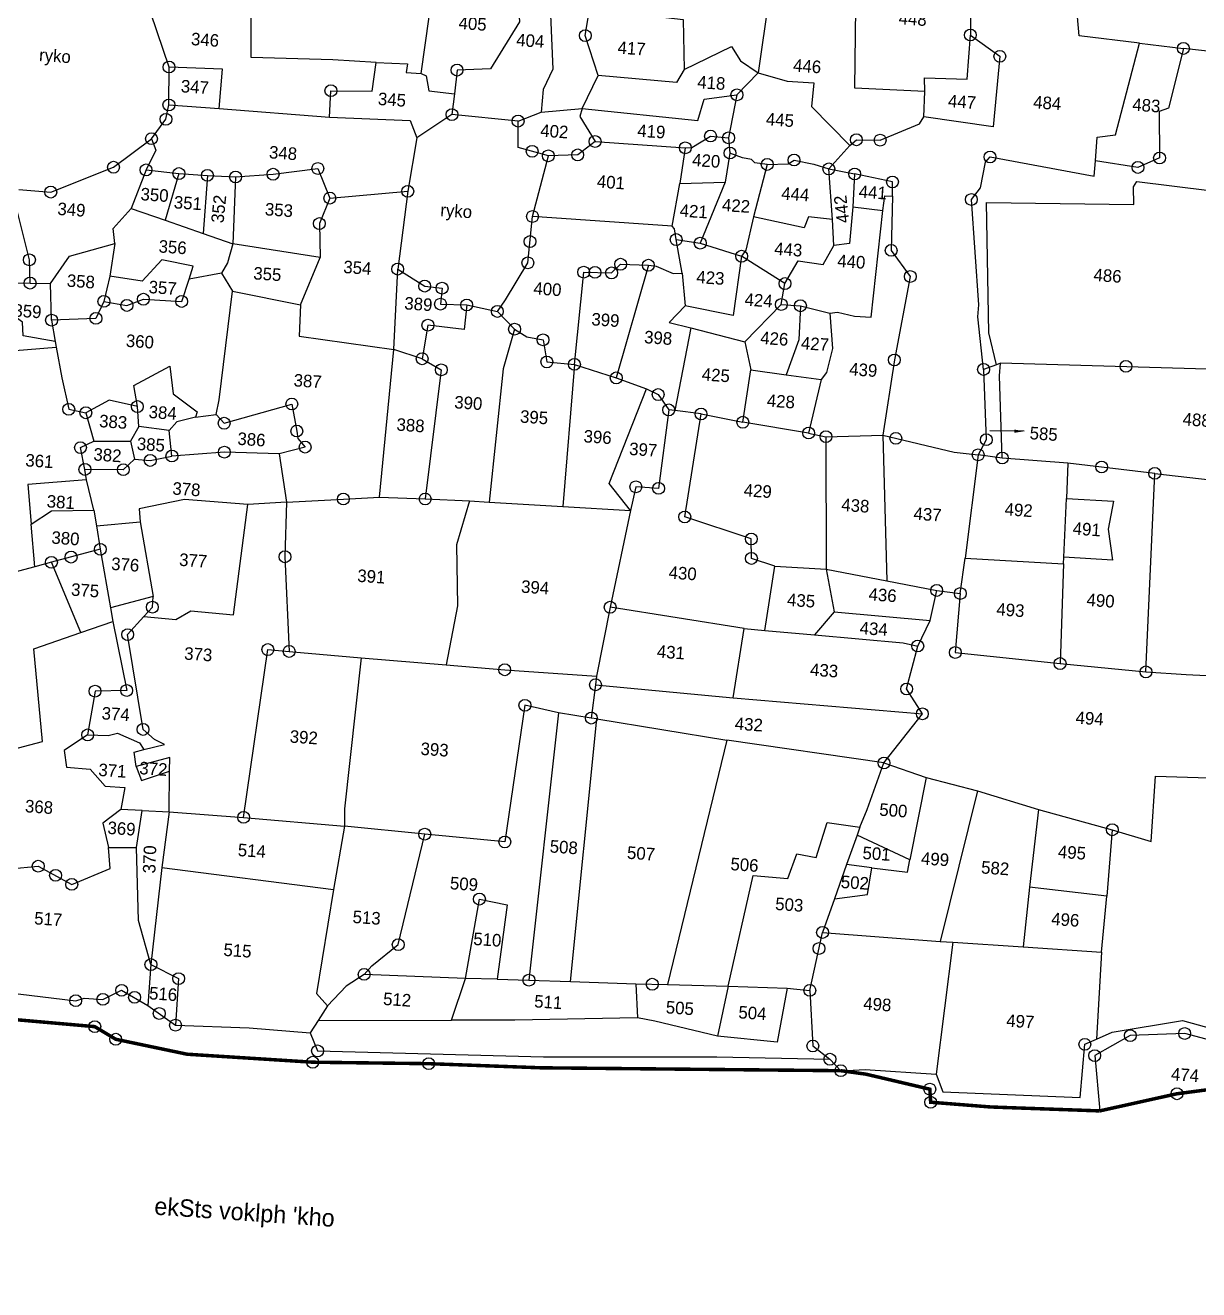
# Model space of a CAD drawing. Header units: feet. Extents: x 585 to 276899, y 278 to 2079435.
# Drawn here: x 275462 to 276134, y 2077866 to 2078589 of the extents above; entities that cross this region are included whole.
import ezdxf
from ezdxf.enums import TextEntityAlignment as Align

# ---------------------------------------------------------------- set-up
doc = ezdxf.new("R2010")
doc.units = ezdxf.units.FT
doc.header["$LTSCALE"] = 0.3
doc.header["$MEASUREMENT"] = 0
for name, color, linetype in [('POLY_PARCEL', 6, 'Continuous'), ('POLY_ROAD', 30, 'Continuous'), ('POLY_WATER', 4, 'Continuous'), ('SYM_ARROW', 1, 'Continuous'), ('SYM_STONE', 1, 'Continuous'), ('TEXT_MAPIN', 7, 'Continuous'), ('TEXT_MAPOUT', 7, 'Continuous'), ('TEXT_PARCEL', 7, 'Continuous'), ('V_BOUND_LINE', 7, 'Continuous')]:
    doc.layers.add(name, color=color, linetype=linetype)
doc.styles.get("Standard").update_dxf_attribs({"font": 'simplex.shx'})
doc.styles.add('TEXT_MAP', font='', dxfattribs={"height": 1.8})
doc.styles.get('TEXT_MAP').set_extended_font_data('Kruti Dev 050')
doc.dimstyles.get("Standard").update_dxf_attribs({"dimtxt": 0.18, "dimasz": 0.18, "dimexe": 0.18, "dimexo": 0.0625, "dimgap": 0.09, "dimtad": 0, "dimtih": 1, "dimtoh": 1, "dimdec": 4, "dimzin": 0, "dimdsep": 46, "dimtxsty": 'Standard', "dimcen": 0.09, "dimadec": 0, "dimazin": 0, "dimtfac": 1, "dimtdec": 4, "dimtofl": 0, "dimtmove": 0, "dimatfit": 3, "dimfxl": 0, "dimtolj": 1, "dimtzin": 0, "dimarcsym": 0})

# ---------------------------------------------------------------- blocks, each defined once
blk = doc.blocks.new('STONE')
blk.add_circle((0, 0), 0.851)
blk = doc.blocks.new('TEXTARROW')
blk.add_leader([(0.04, -0.01), (8.68, -0.01)], dimstyle='Standard', override={"dimtxt": 2.5, "dimasz": 2.5, "dimexe": 1.25, "dimexo": 0.625, "dimgap": 0.625, "dimtad": 1, "dimtih": 0, "dimtoh": 0, "dimzin": 8, "dimcen": 2.5, "dimtofl": 1})
blk = doc.blocks.new('dd')
at = {"layer": 'POLY_PARCEL'}
for points in [[(405.79, 373.49), (422.42, 373.76), (431.47, 372.16), (429.45, 363.4), (421.65, 363.75)], [(415.32, 364.06), (406.63, 364.52), (405.51, 371.61), (405.79, 373.49)], [(341.69, 370.14), (341.83, 363.33), (349.77, 362.98), (350.39, 355.82)], [(312.78, 352.68), (313.96, 369.1)], [(325.13, 369.83), (326.39, 361.03), (322.7, 354.01), (317.9, 353.52), (317.79, 350.1)], [(330, 369.03), (331.61, 354.57), (330.42, 351.58), (330.36, 348.35)], [(338.14, 354.13), (335.92, 359.71), (336.9, 369.87)], [(361.82, 366.89), (361.04, 356.1)], [(385.05, 355.07), (375, 354.84), (374.36, 366.32)], [(306.26, 353.79), (300.04, 353.75), (288.29, 353.31), (287.52, 365.02)], [(389.73, 366.12), (390.86, 366.31), (391.03, 363.58)], [(385.05, 355.07), (384.88, 357), (391, 357.21), (391.03, 363.58)], [(391.03, 363.58), (395.45, 360.82), (395.18, 350.67), (385.19, 351.42)], [(410.17, 346.8), (410.16, 350.23), (412.8, 350.72), (415.32, 364.06)], [(421.65, 363.75), (420.12, 355.06), (418.8, 354.5), (419.31, 347.84), (416.31, 346.28), (410.17, 346.8)], [(415.32, 364.06), (421.65, 363.75)], [(350.39, 355.82), (350.39, 355.82), (356.93, 359.57), (358.39, 357.63), (361.04, 356.1)], [(350.39, 355.82), (349.43, 353.88), (338.14, 354.13), (338.14, 354.13)], [(361.04, 356.1), (358.2, 352.73)], [(361.04, 356.1), (365.26, 355.19), (369.08, 355.19), (369.01, 351.78), (374.86, 346.57)], [(300.12, 345.51), (300.05, 349.33), (305.96, 349.68), (306.26, 353.79)], [(306.26, 353.79), (310.74, 353.91), (310.66, 352.7), (312.78, 352.68)], [(336.21, 349.25), (338.14, 354.13)], [(385.19, 351.42), (385.05, 355.07)], [(312.78, 352.68), (313.55, 352.39), (314.08, 350.28), (317.79, 350.1)], [(336.21, 349.25), (352.85, 348.68), (353.57, 351.78), (358.2, 352.73)], [(358.2, 352.73), (357.43, 346.49)], [(284.25, 345.71), (284.32, 351.35), (276.65, 351.13)], [(317.79, 350.1), (317.61, 347.1)], [(374.86, 346.57), (375.74, 347.47), (379.15, 347.65), (384.62, 350.38), (385.19, 351.42)], [(327.14, 346.82), (330.36, 348.35)], [(330.36, 348.35), (336.21, 349.25)], [(336.21, 349.25), (335.93, 348.07), (338.36, 344.66)], [(352.25, 344.73), (354.83, 346.57), (357.43, 346.49)], [(357.43, 346.49), (357.78, 344.33)], [(374.86, 346.57), (372.08, 343.03)], [(394.46, 345.55), (395.04, 346.32), (410.11, 344.6), (410.17, 346.8)], [(277, 345.7), (284.25, 345.71)], [(284.25, 345.71), (300.12, 345.51)], [(300.12, 345.51), (311.67, 345.85), (312.8, 343.41)], [(338.36, 344.66), (336, 342.57), (331.81, 342.15)], [(338.36, 344.66), (351.33, 344.64)], [(351.33, 344.64), (350.92, 339.5)], [(351.33, 344.64), (352.25, 344.73)], [(394.84, 323.31), (394.88, 325.06), (392.79, 340.05), (393.98, 341.83), (394.46, 345.55)], [(357.78, 344.33), (357.39, 340.13)], [(363.22, 343.07), (361.44, 343.16), (360.93, 343.6), (359.6, 343.75), (357.78, 344.33)], [(363.22, 343.07), (361.77, 335.42)], [(363.22, 343.07), (366.2, 343.38)], [(366.2, 343.38), (367.02, 343.96), (369.87, 343.57)], [(369.87, 343.57), (372.08, 343.03)], [(373.11, 335.83), (372.08, 343.03)], [(372.08, 343.03), (375.83, 342.56)], [(398.01, 316.64), (396.59, 321.13), (394.99, 339.79), (416.09, 340.92), (415.88, 343.47)], [(415.88, 343.47), (416.27, 344.25), (437.29, 343.12)], [(381.46, 339.78), (381.32, 341.79), (375.83, 342.56)], [(375.83, 342.56), (375.9, 337.86)], [(274.84, 340.7), (275.56, 339.11), (274.37, 336.19)], [(350.23, 333.28), (350.92, 339.5)], [(350.92, 339.5), (357.39, 340.13)], [(357.39, 340.13), (354.41, 331.14)], [(380.21, 337.62), (380.35, 339.71), (381.46, 339.78)], [(381.46, 339.78), (381.81, 331.99), (384.8, 328.44), (383.34, 316.34), (382.44, 305.45)], [(287.25, 336.05), (292.6, 336.81), (298.94, 338.07), (300.95, 333.96)], [(375.9, 337.86), (375.79, 332.57), (373.56, 332.1)], [(375.9, 337.86), (380.21, 337.62)], [(377.18, 322.21), (379.58, 322.23), (380.21, 337.62)], [(274.37, 336.19), (272.62, 330.52)], [(274.37, 336.19), (279.11, 335.98)], [(279.11, 335.98), (277.6, 329.17)], [(279.11, 335.98), (283.21, 336.01)], [(283.21, 336.01), (283.16, 327.66)], [(283.21, 336.01), (287.25, 336.05)], [(287.25, 336.05), (287.51, 326.48)], [(300.95, 333.96), (312.04, 335.69)], [(373.11, 335.83), (369.63, 335.95), (369.15, 334.35), (361.77, 335.42)], [(373.56, 332.1), (373.11, 335.83)], [(300.95, 333.96), (299.7, 330.21), (300.17, 325.37)], [(361.77, 335.42), (361, 330.6), (360.46, 329.68)], [(350.23, 333.28), (350.23, 333.28), (330.14, 333.31)], [(350.59, 332.93), (350.23, 333.28)], [(350.93, 331.42), (350.59, 332.93)], [(366.93, 326.2), (368.59, 329.56), (372.21, 329.28), (373.56, 332.1)], [(270.6, 325.37), (270.25, 327.46), (272.62, 330.52)], [(272.62, 330.52), (277.6, 329.17)], [(352.13, 326.69), (350.93, 331.42)], [(350.93, 331.42), (354.41, 331.14)], [(354.41, 331.14), (360.46, 329.68)], [(258.89, 318.85), (258.56, 322.17), (256.1, 329.87)], [(277.6, 329.17), (283.16, 327.66)], [(360.46, 329.68), (359.83, 321.12), (352.88, 322.04)], [(366.93, 326.2), (360.46, 329.68)], [(283.16, 327.66), (287.51, 326.48)], [(287.51, 326.48), (286.95, 323.7), (286.19, 322.17)], [(300.17, 325.37), (287.51, 326.48)], [(337.59, 312.57), (338.01, 325.85), (342.01, 326.02), (343.22, 327.35), (347.2, 327.48)], [(347.2, 327.48), (343.71, 311.04)], [(347.2, 327.48), (348.34, 327.43)], [(348.34, 327.43), (350.82, 326.54)], [(350.82, 326.54), (352.13, 326.69)], [(352.13, 326.69), (352.88, 322.04)], [(261.8, 318.97), (264.27, 323.08), (270.6, 325.37)], [(270.6, 325.37), (270.25, 320.64)], [(297.81, 318.42), (300.17, 325.37)], [(366.61, 323.16), (366.93, 326.2)], [(281.59, 320.99), (282.08, 322.87), (277.49, 323.49), (274.91, 320.22), (270.25, 320.64)], [(311.58, 312.9), (311.36, 324.46)], [(361.74, 317.48), (366.61, 323.16)], [(366.61, 323.16), (369.36, 323.17)], [(369.36, 323.17), (369.46, 318.27), (367.98, 313.17)], [(369.36, 323.17), (373.63, 322.41)], [(396.2, 315.86), (394.84, 323.31)], [(269.63, 316.96), (272.96, 316.61), (275.26, 317.65), (280.76, 317.72), (281.59, 320.99)], [(286.19, 322.17), (281.59, 320.99)], [(286.19, 322.17), (287.92, 319.67)], [(352.88, 322.04), (350.75, 319.51), (353.9, 318.94)], [(373.63, 322.41), (374.38, 317.37), (373.75, 313.89), (373.04, 312.83)], [(373.63, 322.41), (374.72, 322.61)], [(374.72, 322.61), (377.18, 322.21)], [(270.25, 320.64), (269.63, 316.96)], [(286.82, 301.87), (287.09, 304.02), (287.92, 319.67)], [(287.92, 319.67), (297.81, 318.42)], [(321.59, 320.01), (321.45, 316.46), (316.23, 316.74), (315.74, 311.87)], [(326.04, 319.38), (328.68, 317.02)], [(263.07, 310.73), (258.42, 311.25), (258.17, 313.17), (254.5, 315.46), (254.61, 318.62), (258.89, 318.85)], [(258.89, 318.85), (261.8, 318.97)], [(262.32, 313.76), (261.8, 318.97)], [(297.81, 318.42), (297.94, 313.9), (311.58, 312.9)], [(353.9, 318.94), (352.42, 306.93)], [(353.9, 318.94), (361.74, 317.48)], [(361.74, 317.48), (362.88, 313.52)], [(429.82, 318.15), (398.56, 316.94)], [(269.63, 316.96), (268.65, 314.45), (262.32, 313.76)], [(328.68, 317.02), (327.43, 311.25), (326.74, 292.03)], [(328.68, 317.02), (330.49, 316.05), (332.86, 315.77), (333.62, 312.64), (337.59, 312.57)], [(398.01, 316.64), (396.2, 315.86)], [(396.2, 315.86), (397.28, 305.83), (396.26, 303.59)], [(398.56, 316.94), (398.01, 316.64)], [(399.74, 303.37), (398.54, 315.08), (398.56, 316.94)], [(262.32, 313.76), (263.07, 310.73)], [(310.99, 291.66), (311.58, 312.9)], [(315.74, 311.87), (311.58, 312.9)], [(337.59, 312.57), (337.31, 292.13)], [(337.59, 312.57), (343.71, 311.04)], [(362.26, 305.94), (362.88, 313.52)], [(362.88, 313.52), (367.98, 313.17)], [(367.98, 313.17), (373.04, 312.83)], [(373.04, 312.83), (371.79, 305.04)], [(263.07, 310.73), (263.26, 309.95)], [(315.74, 311.87), (318.59, 310.48), (317.55, 291.84)], [(343.71, 311.04), (348.13, 309.77)], [(255.06, 308.73), (263.26, 309.95)], [(263.26, 309.95), (264.34, 305.62), (265.66, 301.17), (268.14, 300.85)], [(275.45, 302.24), (274.75, 305.23), (279.69, 308.36), (280.43, 304.43), (284.04, 302.08), (283.86, 301.28)], [(347.03, 292.22), (343.75, 295.86), (348.13, 309.77)], [(348.13, 309.77), (349.87, 309.07), (351.54, 306.98)], [(351.54, 306.98), (350.85, 295.65), (347.58, 295.65), (347.03, 292.22)], [(352.42, 306.93), (351.54, 306.98)], [(356.2, 306.71), (352.42, 306.93)], [(368.24, 285.68), (364.83, 286.54), (364.62, 289.32), (354.88, 291.82), (356.2, 306.71)], [(356.2, 306.71), (362.26, 305.94)], [(371.79, 305.04), (362.26, 305.94)], [(371.79, 305.04), (374.3, 304.69)], [(374.3, 304.69), (382.44, 305.45)], [(374.3, 304.69), (375.61, 285.75)], [(382.44, 305.45), (384.41, 284.67)], [(382.44, 305.45), (392.8, 303.72), (396.26, 303.59)], [(275.45, 302.24), (271.34, 302.87), (268.14, 300.85)], [(286.82, 301.87), (288.04, 300.71), (297.53, 304.12), (298.51, 300.3), (298.74, 299.26)], [(396.26, 303.59), (395.42, 288.67)], [(399.74, 303.37), (396.26, 303.59)], [(409.2, 303.3), (399.74, 303.37)], [(409.2, 303.3), (409.34, 298.2)], [(421.72, 302.67), (409.2, 303.3)], [(421.72, 302.67), (433.07, 302.12), (436.6, 302.28), (437.59, 303.04)], [(275.85, 299.42), (275.45, 302.24)], [(283.86, 301.28), (281.23, 300.43), (280.25, 299.11)], [(283.86, 301.28), (286.82, 301.87)], [(422.41, 274.18), (421.72, 302.67)], [(268.14, 300.85), (269.54, 296.88)], [(275.85, 299.42), (274.82, 297.24)], [(280.25, 299.11), (275.85, 299.42)], [(298.74, 299.26), (299.86, 298.09), (296.22, 296.88)], [(280.88, 295.5), (280.25, 299.11)], [(409.34, 298.2), (416.1, 298.28), (415.6, 294.23), (416.51, 289.83), (409.53, 289.78)], [(409.53, 289.78), (409.34, 298.2)], [(268.56, 292.73), (267.71, 295.8), (269.54, 296.88)], [(269.54, 296.88), (274.82, 297.24)], [(274.82, 297.24), (275.57, 294.69)], [(296.22, 296.88), (288.35, 296.57), (280.88, 295.5)], [(296.22, 296.88), (297.74, 290.01)], [(275.57, 294.69), (274.06, 293.07), (268.56, 292.73)], [(275.57, 294.69), (277.82, 294.66), (280.88, 295.5)], [(268.91, 291.26), (268.56, 292.73)], [(317.55, 291.84), (323.93, 292.01)], [(323.93, 292.01), (322.47, 285.61), (323.24, 276.85), (322.19, 268.31)], [(323.93, 292.01), (326.74, 292.03)], [(326.74, 292.03), (337.31, 292.13)], [(337.31, 292.13), (347.03, 292.22)], [(347.03, 292.22), (345.09, 278.17)], [(268.91, 291.26), (260.56, 290), (261.39, 284.37)], [(270.23, 287.01), (268.91, 291.26)], [(297.74, 290.01), (305.84, 291.03), (310.99, 291.66)], [(310.99, 291.66), (317.55, 291.84)], [(292.22, 289.31), (283.12, 289.42), (276.7, 287.64), (276.98, 285.76)], [(278.45, 272.25), (283.03, 272.13), (285.12, 273.52), (291.25, 273.38), (292.22, 289.31)], [(297.74, 290.01), (292.22, 289.31)], [(297.74, 290.01), (298.05, 282.2), (299.58, 268.69)], [(395.07, 283.57), (395.42, 288.67)], [(395.42, 288.67), (409.55, 288.81)], [(409.55, 288.81), (409.53, 289.78)], [(409.55, 288.81), (410.04, 274.53)], [(261.39, 284.37), (264.18, 286.46), (270.23, 287.01)], [(270.23, 287.01), (270.77, 284.77)], [(270.77, 284.77), (276.98, 285.76)], [(270.77, 284.77), (271.55, 281.45)], [(276.98, 285.76), (279.57, 275.21)], [(367.47, 276.37), (368.24, 285.68)], [(368.24, 285.68), (375.61, 285.75)], [(375.61, 285.75), (384.41, 284.67)], [(375.61, 285.75), (377.21, 279.7)], [(262.33, 278.31), (261.39, 284.37)], [(384.41, 284.67), (391.66, 283.78)], [(391.03, 279.4), (391.66, 283.78)], [(391.66, 283.78), (395.07, 283.57)], [(395.07, 283.57), (394.93, 275.08), (410.04, 274.53)], [(271.55, 281.45), (264.68, 279.11)], [(271.55, 281.45), (273.58, 273.2)], [(377.21, 279.7), (374.63, 276.21)], [(377.21, 279.7), (391.03, 279.4)], [(389.5, 275.64), (391.03, 279.4)], [(262.33, 278.31), (257.93, 276.81)], [(264.68, 279.11), (262.33, 278.31)], [(269.58, 269.35), (264.68, 279.11)], [(345.09, 278.17), (343.83, 268.19)], [(364.48, 276.43), (345.09, 278.17)], [(363.57, 266.42), (364.48, 276.43)], [(364.48, 276.43), (367.47, 276.37)], [(367.47, 276.37), (374.63, 276.21)], [(374.63, 276.21), (387.37, 275.94), (389.5, 275.64)], [(390.82, 265.98), (388.32, 269.38), (389.5, 275.64)], [(279.57, 275.21), (273.58, 273.2)], [(278.45, 272.25), (279.57, 273.68), (279.57, 275.21)], [(410.04, 274.53), (422.41, 274.18)], [(419.14, 251.26), (424.81, 249.98), (424.81, 259.36), (440.12, 259.92), (438.94, 274.39)], [(422.41, 274.18), (428.19, 274.18), (438.94, 274.39)], [(273.58, 273.2), (274.07, 271.25)], [(281.17, 254.78), (279.43, 256.1), (276.3, 269.51), (278.45, 272.25)], [(269.58, 269.35), (274.07, 271.25)], [(274.07, 271.25), (276.71, 261.51), (272.19, 261.1), (271.56, 254.77)], [(254.79, 249.88), (265.15, 253.36), (263, 266.57), (269.58, 269.35)], [(294.69, 244.5), (296.51, 268.75), (299.58, 268.69)], [(299.58, 268.69), (309.94, 268.47)], [(309.94, 268.47), (309.04, 246.7), (309.23, 244.22)], [(309.94, 268.47), (322.19, 268.31)], [(322.19, 268.31), (330.61, 268.19), (343.83, 268.19)], [(343.75, 266.93), (343.48, 262.12)], [(343.83, 268.19), (343.75, 266.93)], [(343.75, 266.93), (363.57, 266.42)], [(363.57, 266.42), (390.82, 265.98)], [(385.81, 258.57), (390.82, 265.98)], [(338.72, 262.54), (333.85, 263.3), (332.32, 243.55), (320.78, 243.88)], [(338.72, 262.54), (337.12, 224.01)], [(343.48, 262.12), (338.72, 262.54)], [(343.1, 224.22), (344.29, 262.05)], [(344.29, 262.05), (343.48, 262.12)], [(344.29, 262.05), (363.07, 260.31)], [(363.07, 260.31), (357.02, 224.74)], [(385.81, 258.57), (363.07, 260.31)], [(383, 249.16), (383.86, 251.75), (385.81, 258.57)], [(385.81, 258.57), (392, 256.9)], [(392, 256.9), (390.46, 244.97)], [(392, 256.9), (399.45, 255.51)], [(271.56, 254.77), (268.36, 252.33), (268.85, 249.97), (272.26, 249.9), (274.56, 247.61), (277.41, 247.61), (277.05, 244.43)], [(271.56, 254.77), (274.49, 254.91), (275.81, 255.32), (279.08, 254.14), (279.74, 253.22)], [(279.74, 253.22), (282.65, 254.14), (281.17, 254.78)], [(399.45, 255.51), (395.62, 233.6)], [(399.45, 255.51), (408.36, 253.42)], [(278.81, 250.73), (278.38, 252.75), (279.74, 253.22)], [(283.64, 250.4), (283.53, 252.33), (278.81, 250.73)], [(408.36, 253.42), (407.87, 242.21)], [(408.36, 253.42), (419.14, 251.26)], [(278.81, 250.73), (279.71, 248.77), (283.64, 250.4)], [(283.98, 244.56), (283.64, 250.4)], [(419.14, 251.26), (419, 241.72)], [(365.7, 225.1), (368.17, 241.17), (373.18, 241.1), (374.23, 244.71), (377.01, 244.36), (378.26, 249.51), (383, 249.16)], [(383, 249.16), (382.67, 247.99)], [(382.67, 247.99), (381.46, 243.68)], [(390.46, 244.97), (382.67, 247.99)], [(385.08, 243.46), (390.23, 243.18), (390.46, 244.97)], [(277.05, 244.43), (274.62, 242.28), (275.66, 238.87)], [(280.12, 244.5), (277.05, 244.43)], [(279.65, 239.15), (280.12, 244.5)], [(280.12, 244.5), (283.98, 244.56)], [(283.98, 244.56), (283.46, 236.51)], [(283.98, 244.56), (294.69, 244.5)], [(294.69, 244.5), (309.23, 244.22)], [(309.23, 244.22), (308.26, 235.05)], [(320.78, 243.88), (309.23, 244.22)], [(313.48, 223.22), (314.52, 224.54), (318.07, 227.81), (320.78, 243.88)], [(381.46, 243.68), (380.05, 238.63)], [(380.05, 238.63), (384.73, 239.57), (385.08, 243.46)], [(385.08, 243.46), (381.46, 243.68)], [(407.87, 242.21), (407.52, 233.62)], [(419, 241.72), (407.87, 242.21)], [(418.79, 233.65), (419, 241.72)], [(255.69, 233.86), (261.75, 234.84), (265.77, 235.5), (270.75, 233.23), (276.08, 235.88), (275.66, 238.87)], [(275.66, 238.87), (279.65, 239.15)], [(282.86, 222.53), (280.67, 228.72), (279.65, 239.15)], [(380.05, 238.63), (378.68, 233.72)], [(283.46, 236.51), (282.86, 222.53)], [(283.46, 236.51), (308.26, 235.05)], [(308.26, 235.05), (306.87, 220.02), (308.54, 218.36)], [(328.02, 223.64), (329.24, 235.12), (333.27, 234.56), (332.58, 223.85)], [(377.43, 225.31), (378.68, 233.72)], [(378.68, 233.72), (395.62, 233.6)], [(395.62, 233.6), (397.4, 233.59)], [(397.4, 233.59), (396.34, 214.55)], [(397.4, 233.59), (407.52, 233.62)], [(407.52, 233.62), (418.79, 233.65)], [(418.79, 233.65), (418.93, 221.15)], [(357.02, 224.74), (365.7, 225.1)], [(374.16, 225.38), (373.25, 217.59), (364.65, 217.87)], [(365.7, 225.1), (364.65, 217.87)], [(365.7, 225.1), (374.16, 225.38)], [(374.16, 225.38), (377.43, 225.31)], [(377.43, 225.31), (378.4, 217.38), (380.98, 215.65)], [(313.48, 223.22), (311.04, 221.35), (308.54, 218.36)], [(328.02, 223.64), (313.48, 223.22)], [(326.42, 217.52), (328.02, 223.64)], [(332.58, 223.85), (328.02, 223.64)], [(332.58, 223.85), (337.12, 224.01)], [(337.12, 224.01), (343.1, 224.22)], [(343.1, 224.22), (352.48, 224.55)], [(352.48, 224.55), (357.02, 224.74)], [(352.48, 224.55), (353.03, 219.68)], [(282.86, 222.53), (282.83, 216.64)], [(282.86, 222.53), (286.97, 220.79), (286.98, 214.1)], [(353.03, 219.68), (335.5, 218.15), (326.42, 217.52)], [(364.65, 217.87), (355.54, 219.4), (353.03, 219.68)], [(308.54, 218.36), (307.33, 216.18)], [(307.33, 216.18), (306.31, 214.35)], [(307.33, 216.18), (326.42, 217.52)]]:
    blk.add_lwpolyline(points, dxfattribs=at)
at = {"layer": 'POLY_ROAD'}
for points in [[(418.93, 221.15), (421.12, 222.31), (431.08, 224.68), (437.91, 223.24), (441.12, 222.82), (443.57, 223.41), (442.13, 227.46), (442.89, 229.15), (462.95, 229.66), (481.35, 230.5), (483.96, 228.22), (490.29, 215.4), (506.5, 218.69), (527.41, 222.83), (541, 227.55), (548.09, 246.53), (549.63, 255.54), (550.92, 255.33)], [(445.56, 222.65), (439.73, 221.22), (431.5, 222.82), (423.74, 221.98), (418.84, 218.77), (420.1, 210.91)], [(396.34, 214.55), (397.44, 212.11), (417.15, 212.61), (417.32, 220.29), (418.93, 221.15)], [(252.6, 217.62), (272.46, 216.62), (273.64, 217.05)], [(273.64, 217.05), (276.34, 217.08), (278.93, 218.56), (282.83, 216.64)], [(282.83, 216.64), (286.98, 214.1)], [(286.98, 214.1), (297.53, 214.44), (306.31, 214.35)], [(306.31, 214.35), (307.57, 211.82), (339.98, 213.17), (364.77, 214.89), (380.98, 215.65)], [(380.98, 215.65), (382.65, 214.12)], [(382.65, 214.12), (386.13, 214.55), (396.34, 214.55)]]:
    blk.add_lwpolyline(points, dxfattribs=at)
at = {"layer": 'POLY_WATER'}
for points in [[(276.65, 351.13), (272.47, 361.16)], [(277, 345.7), (276.65, 351.13)], [(317.61, 347.1), (312.8, 343.41)], [(327.14, 346.82), (317.61, 347.1)], [(331.81, 342.15), (327.42, 343.06), (327.14, 346.82)], [(274.84, 340.7), (276.72, 343.62), (277, 345.7)], [(312.8, 343.41), (312.04, 335.69)], [(330.14, 333.31), (331.81, 342.15)], [(256.34, 332.11), (260.95, 332.07), (269.69, 336.25), (274.84, 340.7)], [(312.04, 335.69), (311.36, 324.46)], [(326.04, 319.38), (327.08, 321.14), (329.93, 326.64), (330.14, 333.31)], [(311.36, 324.46), (315.39, 322.3), (317.9, 322.17), (317.83, 319.87), (321.59, 320.01)], [(321.59, 320.01), (326.04, 319.38)]]:
    blk.add_lwpolyline(points, dxfattribs=at)
at = {"layer": 'V_BOUND_LINE', "ltscale": 10, "const_width": 0.5, "flags": 128}
for points in [[(420.1, 210.91), (430.99, 214.12), (445.59, 217.07)], [(148.89, 185.58), (152.1, 184.82), (152.18, 188.27), (158.09, 189.62), (183.63, 188.36), (204.39, 185.07), (218.65, 181.11), (228.26, 172.45), (236.19, 188.23), (238.72, 192.52), (240.91, 213.77), (275.44, 213.1), (278.56, 211.5), (288.92, 210.06), (306.98, 210.15), (323.61, 211.08), (339.69, 211.59), (382.65, 214.12)], [(382.65, 214.12), (386.28, 213.87), (395.57, 212.35), (395.82, 210.49), (404.49, 210.4), (420.1, 210.91)]]:
    blk.add_lwpolyline(points, dxfattribs=at)
at = {"layer": 'SYM_ARROW', "xscale": 0.5702428327414292, "yscale": 0.5702428327414292, "zscale": 0.5702428327414292, "rotation": 183.4498487233081}
blk.add_blockref('TEXTARROW', (402.66, 307.41), dxfattribs=at)
at = {"layer": 'SYM_STONE'}
for p in [(421.65, 363.75), (391.03, 363.58), (395.45, 360.82), (335.92, 359.71), (317.9, 353.52), (276.65, 351.13), (358.2, 352.73), (300.05, 349.33), (375.74, 347.47), (379.15, 347.65), (419.31, 347.84), (277, 345.7), (317.61, 347.1), (327.14, 346.82), (354.83, 346.57), (357.43, 346.49), (395.04, 346.32), (416.31, 346.28), (338.36, 344.66), (351.33, 344.64), (357.78, 344.33), (367.02, 343.96), (276.72, 343.62), (329.45, 342.64), (331.81, 342.15), (336, 342.57), (363.22, 343.07), (372.08, 343.03), (375.83, 342.56), (274.84, 340.7), (381.32, 341.79), (392.79, 340.05), (292.6, 336.81), (298.94, 338.07), (269.69, 336.25), (274.37, 336.19), (279.11, 335.98), (283.21, 336.01), (287.25, 336.05), (312.04, 335.69), (300.95, 333.96), (330.14, 333.31), (260.95, 332.07), (350.93, 331.42), (354.41, 331.14), (381.81, 331.99), (299.7, 330.21), (330.03, 329.7), (360.46, 329.68), (347.2, 327.48), (384.8, 328.44), (329.93, 326.64), (338.01, 325.85), (339.63, 325.93), (342.01, 326.02), (343.22, 327.35), (366.93, 326.2), (311.36, 324.46), (258.56, 322.17), (315.39, 322.3), (317.9, 322.17), (366.61, 323.16), (369.36, 323.17), (258.89, 318.85), (317.83, 319.87), (321.59, 320.01), (326.04, 319.38), (269.63, 316.96), (272.96, 316.61), (275.26, 317.65), (280.76, 317.72), (316.23, 316.74), (328.68, 317.02), (416.55, 317.7), (332.86, 315.77), (383.34, 316.34), (396.2, 315.86), (262.32, 313.76), (268.65, 314.45), (315.74, 311.87), (333.62, 312.64), (337.59, 312.57), (318.59, 310.48), (343.71, 311.04), (349.87, 309.07), (351.54, 306.98), (356.2, 306.71), (362.26, 305.94), (397.28, 305.83), (297.53, 304.12), (371.79, 305.04), (374.3, 304.69), (384.32, 305.14), (275.45, 302.24), (396.26, 303.59), (399.74, 303.37), (414.06, 303.06), (421.72, 302.67), (265.66, 301.17), (268.14, 300.85), (288.04, 300.71), (298.51, 300.3), (288.35, 296.57), (299.86, 298.09), (267.71, 295.8), (280.88, 295.5), (347.58, 295.65), (350.85, 295.65), (274.06, 293.07), (277.82, 294.66), (268.56, 292.73), (317.55, 291.84), (354.88, 291.82), (305.84, 291.03), (364.62, 289.32), (364.83, 286.54), (298.05, 282.2), (391.66, 283.78), (395.07, 283.57), (271.55, 281.45), (264.68, 279.11), (267.44, 280.05), (345.09, 278.17), (389.5, 275.64), (394.93, 275.08), (279.57, 273.68), (410.04, 274.53), (422.41, 274.18), (276.3, 269.51), (388.32, 269.38), (296.51, 268.75), (299.58, 268.69), (330.61, 268.19), (343.75, 266.93), (390.82, 265.98), (333.85, 263.3), (343.48, 262.12), (272.19, 261.1), (276.71, 261.51), (385.81, 258.57), (279.43, 256.1), (271.56, 254.77), (419.14, 251.26), (294.69, 244.5), (320.78, 243.88), (332.32, 243.55), (265.77, 235.5), (329.24, 235.12), (268.34, 234.36), (270.75, 233.23), (378.68, 233.72), (378.33, 231.39), (318.07, 227.81), (354.81, 224.64), (377.43, 225.31), (282.86, 222.53), (313.48, 223.22), (337.12, 224.01), (431.5, 222.82), (286.97, 220.79), (423.74, 221.98), (417.32, 220.29), (418.84, 218.77), (276.34, 217.08), (278.93, 218.56), (280.85, 217.68), (378.4, 217.38), (272.46, 216.62), (284.54, 215.61), (380.98, 215.65), (286.98, 214.1), (382.65, 214.12), (430.99, 214.12), (275.44, 213.1), (278.56, 211.5), (307.57, 211.82), (395.57, 212.35), (306.98, 210.15), (323.61, 211.08), (395.82, 210.49)]:
    blk.add_blockref('STONE', p, dxfattribs=at)
at = {"layer": 'TEXT_MAPIN', "style": 'TEXT_MAP'}
for p in [(257.95, 350.71), (316.9, 332.46)]:
    blk.add_text('ryko', height=1.8, dxfattribs=at).set_placement(p)
at = {"layer": 'TEXT_MAPOUT', "style": 'TEXT_MAP'}
blk.add_text("ekSts voklph 'kho", height=2.5, dxfattribs=at).set_placement((285.75, 186.79))
at = {"layer": 'TEXT_PARCEL', "style": 'TEXT_MAP'}
for s, p in [('448', (382.63, 365.33)), ('405', (319.68, 360.32)), ('404', (328.1, 358.45)), ('417', (342.68, 358.35)), ('446', (367.98, 357.52)), ('346', (281.54, 355.39)), ('484', (402.7, 354.62)), ('483', (416.91, 355.25)), ('418', (354.43, 354.2)), ('447', (390.5, 353.95)), ('445', (364.61, 349.55)), ('347', (280.55, 348.54)), ('345', (308.88, 348.66)), ('402', (332.43, 345.72)), ('419', (346.32, 346.66)), ('420', (354.46, 343.01)), ('441', (378.61, 340.11)), ('348', (293.82, 339.95)), ('401', (341.03, 338.99)), ('444', (367.54, 339.09)), ('422', (359.17, 336.87)), ('421', (353.17, 335.66)), ('350', (275.84, 332.7)), ('351', (280.69, 331.86)), ('353', (293.79, 331.76)), ('443', (367.08, 331.11)), ('349', (264.09, 329.78)), ('440', (376.22, 329.99)), ('486', (413.03, 330.5)), ('423', (356.21, 326.3)), ('356', (278.94, 325.4)), ('354', (305.58, 324.27)), ('355', (292.76, 322.48)), ('400', (333, 323.08)), ('424', (363.33, 323.56)), ('358', (266.14, 319.6)), ('357', (277.91, 319.49)), ('389', (314.67, 319.67)), ('399', (341.6, 319.23)), ('398', (349.32, 317.19)), ('426', (365.95, 318.22)), ('427', (371.82, 317.87)), ('359', (258.79, 314.81)), ('439', (378.99, 314.62)), ('360', (275.18, 311.58)), ('425', (357.94, 312.42)), ('428', (367.51, 309.31)), ('488', (427.2, 310.74)), ('387', (299.58, 307.57)), ('390', (322.79, 306.01)), ('585', (405.44, 307.24)), ('395', (332.34, 304.61)), ('388', (314.74, 302.25)), ('396', (341.63, 302.41)), ('384', (279.14, 301.62)), ('397', (348.28, 301.05)), ('383', (272.14, 299.83)), ('386', (292.11, 298.66)), ('385', (277.76, 296.94)), ('382', (271.65, 295)), ('429', (365.08, 296.26)), ('438', (379.19, 295.13)), ('492', (402.61, 296.1)), ('361', (261.97, 293.49)), ('437', (389.61, 294.58)), ('491', (412.54, 294.01)), ('378', (283.29, 290.9)), ('381', (265.43, 287.83)), ('490', (415.22, 283.94)), ('380', (266.46, 282.69)), ('430', (355.14, 283.75)), ('436', (383.97, 282.59)), ('377', (284.95, 280.77)), ('391', (310.61, 280.23)), ('394', (334.16, 280.28)), ('435', (372.36, 281.01)), ('493', (402.41, 281.71)), ('376', (275.27, 279.52)), ('434', (383.03, 277.68)), ('375', (269.78, 275.44)), ('431', (354.23, 272.33)), ('433', (376.34, 271.24)), ('373', (286.6, 267.4)), ('494', (414.81, 266.98)), ('432', (366.09, 262.77)), ('374', (275.37, 258.04)), ('392', (302.52, 256.56)), ('393', (321.36, 256.09)), ('500', (387.62, 251.89)), ('371', (275.46, 249.91)), ('372', (281.3, 250.57)), ('495', (413.6, 247.61)), ('368', (265.31, 244)), ('501', (385.64, 245.52)), ('499', (394.07, 245.32)), ('582', (402.76, 244.62)), ('508', (340.81, 243.39)), ('507', (351.93, 243.25)), ('506', (366.85, 242.64)), ('369', (277.33, 241.71)), ('502', (382.82, 241.17)), ('514', (296.2, 239.8)), ('509', (326.89, 237.15)), ('503', (373.65, 237.38)), ('496', (413.3, 237.94)), ('513', (313.29, 231.37)), ('510', (330.78, 229.41)), ('517', (267.73, 228.03)), ('515', (295.13, 225.38)), ('498', (387.23, 223.98)), ('497', (407.86, 222.95)), ('511', (340.11, 221.06)), ('505', (359, 221.51)), ('504', (369.44, 221.51)), ('512', (318.46, 219.94)), ('516', (284.91, 218.45)), ('474', (431.96, 216.9))]:
    blk.add_text(s, height=1.8, dxfattribs=at).set_placement(p, align=Align.MIDDLE)
for s, rotation, p in [('442', 100.4137, (374.29, 337.38)), ('352', 88.0897, (285.15, 331.31)), ('370', 91.7367, (281.64, 237.57))]:
    blk.add_text(s, height=1.8, rotation=rotation, dxfattribs=at).set_placement(p, align=Align.MIDDLE)

msp = doc.modelspace()

# ---------------------------------------------------------------- block references
at = {"xscale": 3.990407929991803, "yscale": 3.990407929991803, "zscale": 3.990407929991803, "rotation": 356.0757783163575}
msp.add_blockref('dd', (274347.07, 2077243.22), dxfattribs=at)

doc.saveas('drawing.dxf')
